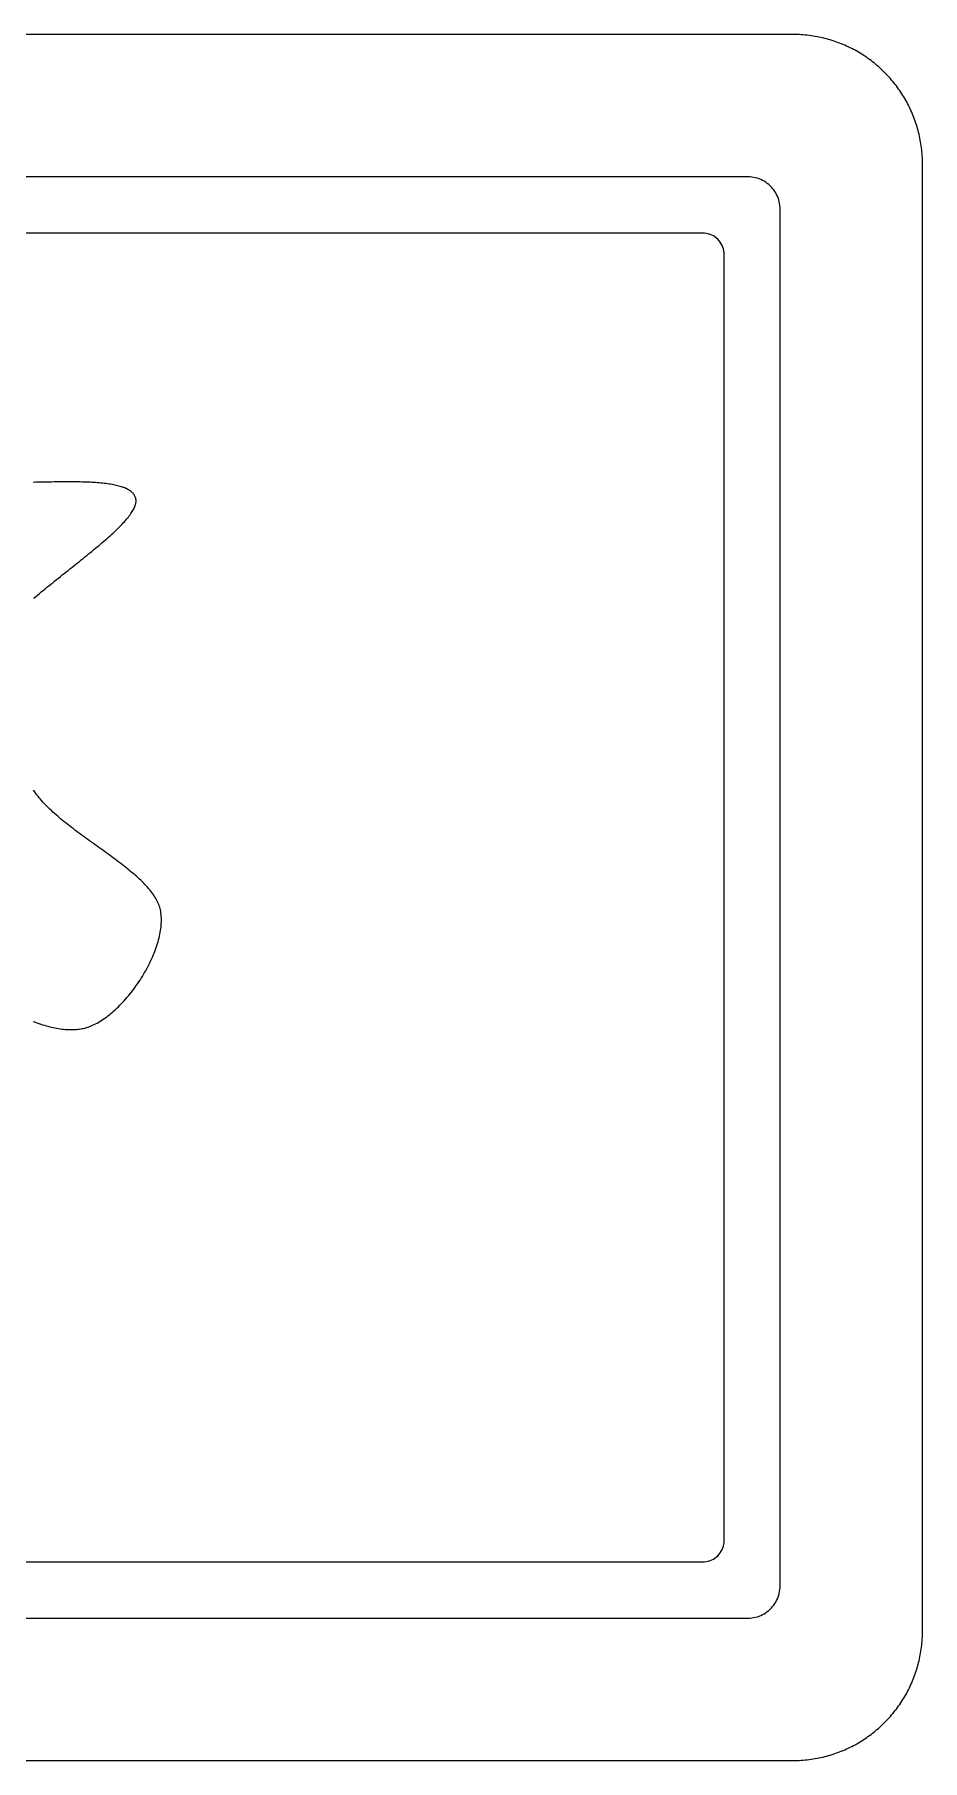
# Model space of a CAD drawing. Header units: millimetres. Extents: x 0 to 120, y 0 to 80.
# Drawn here: x 78.8 to 120, y 0 to 80 of the extents above; entities that cross this region are included whole.
import ezdxf

# ---------------------------------------------------------------- set-up
doc = ezdxf.new("R2010")
doc.units = ezdxf.units.MM
for name, color, linetype, lineweight in [('CUT_OUTER', 1, 'CONTINUOUS', 25), ('ENGRAVE_FILL', 8, 'CONTINUOUS', 25), ('ENGRAVE_VECTOR', 7, 'CONTINUOUS', 25)]:
    doc.layers.add(name, color=color, linetype=linetype, lineweight=lineweight)

msp = doc.modelspace()

# ---------------------------------------------------------------- linework, layer by layer
at = {"layer": 'CUT_OUTER'}
msp.add_lwpolyline([(6, 0), (114, 0), (114.094513, 0.000729), (114.188674, 0.002909), (114.282471, 0.00653), (114.375895, 0.01158), (114.468934, 0.01805), (114.561578, 0.025928), (114.653817, 0.035204), (114.745639, 0.045866), (114.837034, 0.057906), (114.927991, 0.071311), (115.0185, 0.086071), (115.108549, 0.102175), (115.198129, 0.119614), (115.287228, 0.138375), (115.375837, 0.158449), (115.463943, 0.179825), (115.551537, 0.202491), (115.638608, 0.226439), (115.725146, 0.251655), (115.811138, 0.278132), (115.896576, 0.305856), (115.981448, 0.334818), (116.065743, 0.365008), (116.149452, 0.396413), (116.232562, 0.429025), (116.315065, 0.462832), (116.396948, 0.497823), (116.478201, 0.533988), (116.558814, 0.571316), (116.638776, 0.609796), (116.718076, 0.649418), (116.796703, 0.690171), (116.874648, 0.732045), (116.951898, 0.775029), (117.028444, 0.819111), (117.104276, 0.864282), (117.179381, 0.910531), (117.25375, 0.957847), (117.327372, 1.006219), (117.400236, 1.055637), (117.472331, 1.10609), (117.543648, 1.157568), (117.614175, 1.210059), (117.683901, 1.263554), (117.752816, 1.318041), (117.82091, 1.37351), (117.888171, 1.429949), (117.954589, 1.48735), (118.020153, 1.5457), (118.084853, 1.604989), (118.148677, 1.665206), (118.211616, 1.726342), (118.273658, 1.788384), (118.334794, 1.851323), (118.395011, 1.915147), (118.4543, 1.979847), (118.51265, 2.045411), (118.570051, 2.111829), (118.62649, 2.17909), (118.681959, 2.247184), (118.736446, 2.316099), (118.789941, 2.385825), (118.842432, 2.456352), (118.89391, 2.527669), (118.944363, 2.599764), (118.993781, 2.672628), (119.042153, 2.74625), (119.089469, 2.820619), (119.135718, 2.895724), (119.180889, 2.971556), (119.224971, 3.048102), (119.267955, 3.125352), (119.309829, 3.203297), (119.350582, 3.281924), (119.390204, 3.361224), (119.428684, 3.441186), (119.466012, 3.521799), (119.502177, 3.603052), (119.537168, 3.684935), (119.570975, 3.767438), (119.603587, 3.850548), (119.634992, 3.934257), (119.665182, 4.018552), (119.694144, 4.103424), (119.721868, 4.188862), (119.748345, 4.274854), (119.773561, 4.361392), (119.797509, 4.448463), (119.820175, 4.536057), (119.841551, 4.624163), (119.861625, 4.712772), (119.880386, 4.801871), (119.897825, 4.891451), (119.913929, 4.9815), (119.928689, 5.072009), (119.942094, 5.162966), (119.954134, 5.254361), (119.964796, 5.346183), (119.974072, 5.438422), (119.98195, 5.531066), (119.98842, 5.624105), (119.99347, 5.717529), (119.997091, 5.811326), (119.999271, 5.905487), (120, 6), (120, 74), (119.999271, 74.094513), (119.997091, 74.188674), (119.99347, 74.282471), (119.98842, 74.375895), (119.98195, 74.468934), (119.974072, 74.561578), (119.964796, 74.653817), (119.954134, 74.745639), (119.942094, 74.837034), (119.928689, 74.927991), (119.913929, 75.0185), (119.897825, 75.108549), (119.880386, 75.198129), (119.861625, 75.287228), (119.841551, 75.375837), (119.820175, 75.463943), (119.797509, 75.551537), (119.773561, 75.638608), (119.748345, 75.725146), (119.721868, 75.811138), (119.694144, 75.896576), (119.665182, 75.981448), (119.634992, 76.065743), (119.603587, 76.149452), (119.570975, 76.232562), (119.537168, 76.315065), (119.502177, 76.396948), (119.466012, 76.478201), (119.428684, 76.558814), (119.390204, 76.638776), (119.350582, 76.718076), (119.309829, 76.796703), (119.267955, 76.874648), (119.224971, 76.951898), (119.180889, 77.028444), (119.135718, 77.104276), (119.089469, 77.179381), (119.042153, 77.25375), (118.993781, 77.327372), (118.944363, 77.400236), (118.89391, 77.472331), (118.842432, 77.543648), (118.789941, 77.614175), (118.736446, 77.683901), (118.681959, 77.752816), (118.62649, 77.82091), (118.570051, 77.888171), (118.51265, 77.954589), (118.4543, 78.020153), (118.395011, 78.084853), (118.334794, 78.148677), (118.273658, 78.211616), (118.211616, 78.273658), (118.148677, 78.334794), (118.084853, 78.395011), (118.020153, 78.4543), (117.954589, 78.51265), (117.888171, 78.570051), (117.82091, 78.62649), (117.752816, 78.681959), (117.683901, 78.736446), (117.614175, 78.789941), (117.543648, 78.842432), (117.472331, 78.89391), (117.400236, 78.944363), (117.327372, 78.993781), (117.25375, 79.042153), (117.179381, 79.089469), (117.104276, 79.135718), (117.028444, 79.180889), (116.951898, 79.224971), (116.874648, 79.267955), (116.796703, 79.309829), (116.718076, 79.350582), (116.638776, 79.390204), (116.558814, 79.428684), (116.478201, 79.466012), (116.396948, 79.502177), (116.315065, 79.537168), (116.232562, 79.570975), (116.149452, 79.603587), (116.065743, 79.634992), (115.981448, 79.665182), (115.896576, 79.694144), (115.811138, 79.721868), (115.725146, 79.748345), (115.638608, 79.773561), (115.551537, 79.797509), (115.463943, 79.820175), (115.375837, 79.841551), (115.287228, 79.861625), (115.198129, 79.880386), (115.108549, 79.897825), (115.0185, 79.913929), (114.927991, 79.928689), (114.837034, 79.942094), (114.745639, 79.954134), (114.653817, 79.964796), (114.561578, 79.974072), (114.468934, 79.98195), (114.375895, 79.98842), (114.282471, 79.99347), (114.188674, 79.997091), (114.094513, 79.999271), (114, 80), (6, 80)], dxfattribs=at)
at = {"layer": 'ENGRAVE_FILL'}
for points in [[(78.79037, 53.877185), (78.875355, 53.948658), (78.96097, 54.020184), (79.047166, 54.09175), (79.133891, 54.163341), (79.221097, 54.234945), (79.308733, 54.306547), (79.396748, 54.378134), (79.485093, 54.449693), (79.573717, 54.521209), (79.66257, 54.592669), (79.751602, 54.664059), (79.840762, 54.735365), (79.930001, 54.806575), (80.019269, 54.877673), (80.108514, 54.948648), (80.197687, 55.019484), (80.286738, 55.090168), (80.375616, 55.160687), (80.464271, 55.231027), (80.552654, 55.301173), (80.640713, 55.371114), (80.728399, 55.440834), (80.815662, 55.51032), (80.902451, 55.579559), (80.988715, 55.648537), (81.074406, 55.71724), (81.159472, 55.785654), (81.243864, 55.853767), (81.327531, 55.921563), (81.410423, 55.98903), (81.49249, 56.056154), (81.573682, 56.12292), (81.653948, 56.189317), (81.733238, 56.255329), (81.811502, 56.320943), (81.888691, 56.386146), (81.964752, 56.450923), (82.039638, 56.515262), (82.113296, 56.579148), (82.185678, 56.642568), (82.256732, 56.705508), (82.32641, 56.767954), (82.394659, 56.829894), (82.461431, 56.891312), (82.526675, 56.952196), (82.590341, 57.012531), (82.652379, 57.072305), (82.712738, 57.131503), (82.771368, 57.190112), (82.828219, 57.248118), (82.883241, 57.305507), (82.936384, 57.362266), (82.987597, 57.418381), (83.036831, 57.473839), (83.084035, 57.528625), (83.129158, 57.582726), (83.172151, 57.636129), (83.212964, 57.68882), (83.251546, 57.740784), (83.287847, 57.792009), (83.321817, 57.842481), (83.353406, 57.892185), (83.382563, 57.941109), (83.409238, 57.989239), (83.433381, 58.036561), (83.454943, 58.083061), (83.473872, 58.128726), (83.490118, 58.173542), (83.503632, 58.217495), (83.514363, 58.260572), (83.52226, 58.302759), (83.527275, 58.344042), (83.529355, 58.384408), (83.528453, 58.423843), (83.524516, 58.462334), (83.517495, 58.499866), (83.50734, 58.536426), (83.494, 58.572), (83.477698, 58.60678), (83.458915, 58.640427), (83.437683, 58.672956), (83.414034, 58.704387), (83.387998, 58.734735), (83.359607, 58.76402), (83.328893, 58.792258), (83.295887, 58.819467), (83.26062, 58.845664), (83.223123, 58.870868), (83.183428, 58.895094), (83.141566, 58.918362), (83.097569, 58.940689), (83.051468, 58.962091), (83.003295, 58.982587), (82.95308, 59.002194), (82.900855, 59.02093), (82.846651, 59.038812), (82.790501, 59.055857), (82.732434, 59.072084), (82.672483, 59.08751), (82.610679, 59.102152), (82.547053, 59.116027), (82.481637, 59.129154), (82.414461, 59.14155), (82.345558, 59.153232), (82.274959, 59.164218), (82.202695, 59.174526), (82.128797, 59.184172), (82.053297, 59.193175), (81.976226, 59.201551), (81.897615, 59.20932), (81.817497, 59.216497), (81.735901, 59.223101), (81.652861, 59.229149), (81.568406, 59.234659), (81.482568, 59.239647), (81.39538, 59.244133), (81.306871, 59.248132), (81.217074, 59.251663), (81.126019, 59.254744), (81.033738, 59.257391), (80.940264, 59.259623), (80.845625, 59.261456), (80.749856, 59.262908), (80.652985, 59.263998), (80.555046, 59.264742), (80.456069, 59.265158), (80.356085, 59.265263), (80.255127, 59.265075), (80.153225, 59.264611), (80.050411, 59.26389), (79.946716, 59.262928), (79.842171, 59.261743), (79.736809, 59.260353), (79.630659, 59.258775), (79.523754, 59.257026), (79.416125, 59.255125), (79.307803, 59.253088), (79.19882, 59.250934), (79.089207, 59.248679), (78.978996, 59.246341), (78.868217, 59.243939), (78.756902, 59.241488)], [(78.762389, 34.246834), (78.849348, 34.215516), (78.935806, 34.18539), (79.02175, 34.156485), (79.107166, 34.128827), (79.192041, 34.102442), (79.276361, 34.077357), (79.360112, 34.0536), (79.443281, 34.031196), (79.525854, 34.010173), (79.607817, 33.990557), (79.689156, 33.972375), (79.769859, 33.955654), (79.849911, 33.940419), (79.929298, 33.926699), (80.008008, 33.91452), (80.086026, 33.903908), (80.163338, 33.894891), (80.239932, 33.887494), (80.315793, 33.881745), (80.390907, 33.87767), (80.465262, 33.875297), (80.538843, 33.874651), (80.611636, 33.87576), (80.683628, 33.87865), (80.754806, 33.883348), (80.825156, 33.889881), (80.894663, 33.898275), (80.963315, 33.908557), (81.031098, 33.920754), (81.097997, 33.934893), (81.164, 33.951), (81.233195, 33.970411), (81.302753, 33.992607), (81.372635, 34.017532), (81.4428, 34.04513), (81.513209, 34.075345), (81.583821, 34.108121), (81.654599, 34.143401), (81.7255, 34.18113), (81.796486, 34.221251), (81.867516, 34.263709), (81.938552, 34.308447), (82.009553, 34.35541), (82.080478, 34.40454), (82.15129, 34.455783), (82.221947, 34.509082), (82.292409, 34.564382), (82.362638, 34.621625), (82.432593, 34.680756), (82.502234, 34.741719), (82.571522, 34.804458), (82.640417, 34.868916), (82.708878, 34.935038), (82.776867, 35.002768), (82.844343, 35.072049), (82.911266, 35.142826), (82.977597, 35.215042), (83.043296, 35.288641), (83.108323, 35.363568), (83.172638, 35.439766), (83.236202, 35.517179), (83.298974, 35.595751), (83.360915, 35.675426), (83.421985, 35.756148), (83.482144, 35.837861), (83.541352, 35.920509), (83.59957, 36.004035), (83.656758, 36.088384), (83.712875, 36.1735), (83.767882, 36.259326), (83.82174, 36.345807), (83.874408, 36.432886), (83.925847, 36.520507), (83.976017, 36.608615), (84.024877, 36.697153), (84.072389, 36.786065), (84.118512, 36.875295), (84.163207, 36.964787), (84.206433, 37.054484), (84.248151, 37.144332), (84.288322, 37.234274), (84.326904, 37.324253), (84.363859, 37.414214), (84.399147, 37.504101), (84.432728, 37.593857), (84.464561, 37.683426), (84.494608, 37.772753), (84.522828, 37.861781), (84.549182, 37.950455), (84.573629, 38.038717), (84.596131, 38.126513), (84.616646, 38.213786), (84.635136, 38.30048), (84.651561, 38.386539), (84.66588, 38.471906), (84.678053, 38.556527), (84.688042, 38.640344), (84.695807, 38.723302), (84.701306, 38.805344), (84.704501, 38.886415), (84.705352, 38.966458), (84.703819, 39.045418), (84.699862, 39.123238), (84.693442, 39.199862), (84.684518, 39.275235), (84.67305, 39.349299), (84.659, 39.422), (84.644168, 39.484837), (84.626469, 39.547558), (84.605962, 39.610166), (84.582705, 39.672666), (84.556756, 39.735063), (84.528175, 39.79736), (84.497018, 39.859561), (84.463346, 39.92167), (84.427215, 39.983693), (84.388685, 40.045632), (84.347814, 40.107492), (84.30466, 40.169277), (84.259282, 40.230992), (84.211737, 40.29264), (84.162086, 40.354225), (84.110385, 40.415752), (84.056693, 40.477225), (84.001069, 40.538648), (83.943571, 40.600025), (83.884257, 40.66136), (83.823187, 40.722658), (83.760417, 40.783923), (83.696007, 40.845158), (83.630015, 40.906368), (83.5625, 40.967556), (83.493519, 41.028729), (83.423132, 41.089888), (83.351396, 41.151039), (83.27837, 41.212185), (83.204113, 41.273331), (83.128682, 41.334481), (83.052137, 41.395639), (82.974535, 41.45681), (82.895935, 41.517996), (82.816396, 41.579203), (82.735975, 41.640435), (82.654731, 41.701695), (82.572724, 41.762989), (82.49001, 41.824319), (82.406648, 41.88569), (82.322697, 41.947107), (82.238215, 42.008574), (82.153261, 42.070094), (82.067893, 42.131671), (81.982169, 42.193311), (81.896148, 42.255017), (81.809888, 42.316793), (81.723447, 42.378643), (81.636884, 42.440572), (81.550258, 42.502583), (81.463627, 42.564682), (81.377048, 42.626871), (81.290581, 42.689155), (81.204284, 42.751539), (81.118215, 42.814026), (81.032433, 42.87662), (80.946996, 42.939326), (80.861963, 43.002148), (80.777391, 43.06509), (80.69334, 43.128156), (80.609867, 43.19135), (80.527032, 43.254677), (80.444892, 43.31814), (80.363506, 43.381744), (80.282932, 43.445493), (80.203228, 43.509391), (80.124454, 43.573441), (80.046667, 43.63765), (79.969926, 43.702019), (79.89429, 43.766554), (79.819815, 43.831259), (79.746562, 43.896138), (79.674589, 43.961194), (79.603953, 44.026433), (79.534713, 44.091858), (79.466928, 44.157474), (79.400657, 44.223284), (79.335956, 44.289293), (79.272885, 44.355505), (79.211503, 44.421924), (79.151867, 44.488553), (79.094036, 44.555399), (79.038068, 44.622464), (78.984023, 44.689752), (78.931957, 44.757268), (78.88193, 44.825016), (78.834, 44.893), (78.780121, 44.971079)]]:
    msp.add_lwpolyline(points, dxfattribs=at)
at = {"layer": 'ENGRAVE_VECTOR'}
for points in [[(8.1, 6.6), (111.9, 6.6), (111.991332, 6.602739), (112.081222, 6.610852), (112.169514, 6.624181), (112.256051, 6.642569), (112.340674, 6.665859), (112.423226, 6.693893), (112.503551, 6.726514), (112.581491, 6.763565), (112.656889, 6.804889), (112.729587, 6.850328), (112.799428, 6.899724), (112.866255, 6.952922), (112.929911, 7.009763), (112.990237, 7.070089), (113.047078, 7.133745), (113.100276, 7.200572), (113.149672, 7.270413), (113.195111, 7.343111), (113.236435, 7.418509), (113.273486, 7.496449), (113.306107, 7.576774), (113.334141, 7.659326), (113.357431, 7.743949), (113.375819, 7.830486), (113.389148, 7.918778), (113.397261, 8.008668), (113.4, 8.1), (113.4, 71.9), (113.397261, 71.991332), (113.389148, 72.081222), (113.375819, 72.169514), (113.357431, 72.256051), (113.334141, 72.340674), (113.306107, 72.423226), (113.273486, 72.503551), (113.236435, 72.581491), (113.195111, 72.656889), (113.149672, 72.729587), (113.100276, 72.799428), (113.047078, 72.866255), (112.990237, 72.929911), (112.929911, 72.990237), (112.866255, 73.047078), (112.799428, 73.100276), (112.729587, 73.149672), (112.656889, 73.195111), (112.581491, 73.236435), (112.503551, 73.273486), (112.423226, 73.306107), (112.340674, 73.334141), (112.256051, 73.357431), (112.169514, 73.375819), (112.081222, 73.389148), (111.991332, 73.397261), (111.9, 73.4), (8.1, 73.4)], [(10.2, 9.2), (109.8, 9.2), (109.890978, 9.204089), (109.979676, 9.216121), (110.065741, 9.235741), (110.148818, 9.262595), (110.228553, 9.296331), (110.304593, 9.336593), (110.376583, 9.383027), (110.44417, 9.435281), (110.507, 9.493), (110.564719, 9.55583), (110.616973, 9.623417), (110.663407, 9.695407), (110.703669, 9.771447), (110.737405, 9.851182), (110.764259, 9.934259), (110.783879, 10.020324), (110.795911, 10.109022), (110.8, 10.2), (110.8, 69.8), (110.795911, 69.890978), (110.783879, 69.979676), (110.764259, 70.065741), (110.737405, 70.148818), (110.703669, 70.228553), (110.663407, 70.304593), (110.616973, 70.376583), (110.564719, 70.44417), (110.507, 70.507), (110.44417, 70.564719), (110.376583, 70.616973), (110.304593, 70.663407), (110.228553, 70.703669), (110.148818, 70.737405), (110.065741, 70.764259), (109.979676, 70.783879), (109.890978, 70.795911), (109.8, 70.8), (10.2, 70.8)], [(78.79037, 53.877185), (78.875355, 53.948658), (78.96097, 54.020184), (79.047166, 54.09175), (79.133891, 54.163341), (79.221097, 54.234945), (79.308733, 54.306547), (79.396748, 54.378134), (79.485093, 54.449693), (79.573717, 54.521209), (79.66257, 54.592669), (79.751602, 54.664059), (79.840762, 54.735365), (79.930001, 54.806575), (80.019269, 54.877673), (80.108514, 54.948648), (80.197687, 55.019484), (80.286738, 55.090168), (80.375616, 55.160687), (80.464271, 55.231027), (80.552654, 55.301173), (80.640713, 55.371114), (80.728399, 55.440834), (80.815662, 55.51032), (80.902451, 55.579559), (80.988715, 55.648537), (81.074406, 55.71724), (81.159472, 55.785654), (81.243864, 55.853767), (81.327531, 55.921563), (81.410423, 55.98903), (81.49249, 56.056154), (81.573682, 56.12292), (81.653948, 56.189317), (81.733238, 56.255329), (81.811502, 56.320943), (81.888691, 56.386146), (81.964752, 56.450923), (82.039638, 56.515262), (82.113296, 56.579148), (82.185678, 56.642568), (82.256732, 56.705508), (82.32641, 56.767954), (82.394659, 56.829894), (82.461431, 56.891312), (82.526675, 56.952196), (82.590341, 57.012531), (82.652379, 57.072305), (82.712738, 57.131503), (82.771368, 57.190112), (82.828219, 57.248118), (82.883241, 57.305507), (82.936384, 57.362266), (82.987597, 57.418381), (83.036831, 57.473839), (83.084035, 57.528625), (83.129158, 57.582726), (83.172151, 57.636129), (83.212964, 57.68882), (83.251546, 57.740784), (83.287847, 57.792009), (83.321817, 57.842481), (83.353406, 57.892185), (83.382563, 57.941109), (83.409238, 57.989239), (83.433381, 58.036561), (83.454943, 58.083061), (83.473872, 58.128726), (83.490118, 58.173542), (83.503632, 58.217495), (83.514363, 58.260572), (83.52226, 58.302759), (83.527275, 58.344042), (83.529355, 58.384408), (83.528453, 58.423843), (83.524516, 58.462334), (83.517495, 58.499866), (83.50734, 58.536426), (83.494, 58.572), (83.477698, 58.60678), (83.458915, 58.640427), (83.437683, 58.672956), (83.414034, 58.704387), (83.387998, 58.734735), (83.359607, 58.76402), (83.328893, 58.792258), (83.295887, 58.819467), (83.26062, 58.845664), (83.223123, 58.870868), (83.183428, 58.895094), (83.141566, 58.918362), (83.097569, 58.940689), (83.051468, 58.962091), (83.003295, 58.982587), (82.95308, 59.002194), (82.900855, 59.02093), (82.846651, 59.038812), (82.790501, 59.055857), (82.732434, 59.072084), (82.672483, 59.08751), (82.610679, 59.102152), (82.547053, 59.116027), (82.481637, 59.129154), (82.414461, 59.14155), (82.345558, 59.153232), (82.274959, 59.164218), (82.202695, 59.174526), (82.128797, 59.184172), (82.053297, 59.193175), (81.976226, 59.201551), (81.897615, 59.20932), (81.817497, 59.216497), (81.735901, 59.223101), (81.652861, 59.229149), (81.568406, 59.234659), (81.482568, 59.239647), (81.39538, 59.244133), (81.306871, 59.248132), (81.217074, 59.251663), (81.126019, 59.254744), (81.033738, 59.257391), (80.940264, 59.259623), (80.845625, 59.261456), (80.749856, 59.262908), (80.652985, 59.263998), (80.555046, 59.264742), (80.456069, 59.265158), (80.356085, 59.265263), (80.255127, 59.265075), (80.153225, 59.264611), (80.050411, 59.26389), (79.946716, 59.262928), (79.842171, 59.261743), (79.736809, 59.260353), (79.630659, 59.258775), (79.523754, 59.257026), (79.416125, 59.255125), (79.307803, 59.253088), (79.19882, 59.250934), (79.089207, 59.248679), (78.978996, 59.246341), (78.868217, 59.243939), (78.756902, 59.241488)], [(78.762389, 34.246834), (78.849348, 34.215516), (78.935806, 34.18539), (79.02175, 34.156485), (79.107166, 34.128827), (79.192041, 34.102442), (79.276361, 34.077357), (79.360112, 34.0536), (79.443281, 34.031196), (79.525854, 34.010173), (79.607817, 33.990557), (79.689156, 33.972375), (79.769859, 33.955654), (79.849911, 33.940419), (79.929298, 33.926699), (80.008008, 33.91452), (80.086026, 33.903908), (80.163338, 33.894891), (80.239932, 33.887494), (80.315793, 33.881745), (80.390907, 33.87767), (80.465262, 33.875297), (80.538843, 33.874651), (80.611636, 33.87576), (80.683628, 33.87865), (80.754806, 33.883348), (80.825156, 33.889881), (80.894663, 33.898275), (80.963315, 33.908557), (81.031098, 33.920754), (81.097997, 33.934893), (81.164, 33.951), (81.233195, 33.970411), (81.302753, 33.992607), (81.372635, 34.017532), (81.4428, 34.04513), (81.513209, 34.075345), (81.583821, 34.108121), (81.654599, 34.143401), (81.7255, 34.18113), (81.796486, 34.221251), (81.867516, 34.263709), (81.938552, 34.308447), (82.009553, 34.35541), (82.080478, 34.40454), (82.15129, 34.455783), (82.221947, 34.509082), (82.292409, 34.564382), (82.362638, 34.621625), (82.432593, 34.680756), (82.502234, 34.741719), (82.571522, 34.804458), (82.640417, 34.868916), (82.708878, 34.935038), (82.776867, 35.002768), (82.844343, 35.072049), (82.911266, 35.142826), (82.977597, 35.215042), (83.043296, 35.288641), (83.108323, 35.363568), (83.172638, 35.439766), (83.236202, 35.517179), (83.298974, 35.595751), (83.360915, 35.675426), (83.421985, 35.756148), (83.482144, 35.837861), (83.541352, 35.920509), (83.59957, 36.004035), (83.656758, 36.088384), (83.712875, 36.1735), (83.767882, 36.259326), (83.82174, 36.345807), (83.874408, 36.432886), (83.925847, 36.520507), (83.976017, 36.608615), (84.024877, 36.697153), (84.072389, 36.786065), (84.118512, 36.875295), (84.163207, 36.964787), (84.206433, 37.054484), (84.248151, 37.144332), (84.288322, 37.234274), (84.326904, 37.324253), (84.363859, 37.414214), (84.399147, 37.504101), (84.432728, 37.593857), (84.464561, 37.683426), (84.494608, 37.772753), (84.522828, 37.861781), (84.549182, 37.950455), (84.573629, 38.038717), (84.596131, 38.126513), (84.616646, 38.213786), (84.635136, 38.30048), (84.651561, 38.386539), (84.66588, 38.471906), (84.678053, 38.556527), (84.688042, 38.640344), (84.695807, 38.723302), (84.701306, 38.805344), (84.704501, 38.886415), (84.705352, 38.966458), (84.703819, 39.045418), (84.699862, 39.123238), (84.693442, 39.199862), (84.684518, 39.275235), (84.67305, 39.349299), (84.659, 39.422), (84.644168, 39.484837), (84.626469, 39.547558), (84.605962, 39.610166), (84.582705, 39.672666), (84.556756, 39.735063), (84.528175, 39.79736), (84.497018, 39.859561), (84.463346, 39.92167), (84.427215, 39.983693), (84.388685, 40.045632), (84.347814, 40.107492), (84.30466, 40.169277), (84.259282, 40.230992), (84.211737, 40.29264), (84.162086, 40.354225), (84.110385, 40.415752), (84.056693, 40.477225), (84.001069, 40.538648), (83.943571, 40.600025), (83.884257, 40.66136), (83.823187, 40.722658), (83.760417, 40.783923), (83.696007, 40.845158), (83.630015, 40.906368), (83.5625, 40.967556), (83.493519, 41.028729), (83.423132, 41.089888), (83.351396, 41.151039), (83.27837, 41.212185), (83.204113, 41.273331), (83.128682, 41.334481), (83.052137, 41.395639), (82.974535, 41.45681), (82.895935, 41.517996), (82.816396, 41.579203), (82.735975, 41.640435), (82.654731, 41.701695), (82.572724, 41.762989), (82.49001, 41.824319), (82.406648, 41.88569), (82.322697, 41.947107), (82.238215, 42.008574), (82.153261, 42.070094), (82.067893, 42.131671), (81.982169, 42.193311), (81.896148, 42.255017), (81.809888, 42.316793), (81.723447, 42.378643), (81.636884, 42.440572), (81.550258, 42.502583), (81.463627, 42.564682), (81.377048, 42.626871), (81.290581, 42.689155), (81.204284, 42.751539), (81.118215, 42.814026), (81.032433, 42.87662), (80.946996, 42.939326), (80.861963, 43.002148), (80.777391, 43.06509), (80.69334, 43.128156), (80.609867, 43.19135), (80.527032, 43.254677), (80.444892, 43.31814), (80.363506, 43.381744), (80.282932, 43.445493), (80.203228, 43.509391), (80.124454, 43.573441), (80.046667, 43.63765), (79.969926, 43.702019), (79.89429, 43.766554), (79.819815, 43.831259), (79.746562, 43.896138), (79.674589, 43.961194), (79.603953, 44.026433), (79.534713, 44.091858), (79.466928, 44.157474), (79.400657, 44.223284), (79.335956, 44.289293), (79.272885, 44.355505), (79.211503, 44.421924), (79.151867, 44.488553), (79.094036, 44.555399), (79.038068, 44.622464), (78.984023, 44.689752), (78.931957, 44.757268), (78.88193, 44.825016), (78.834, 44.893), (78.780121, 44.971079)]]:
    msp.add_lwpolyline(points, dxfattribs=at)

doc.saveas('drawing.dxf')
